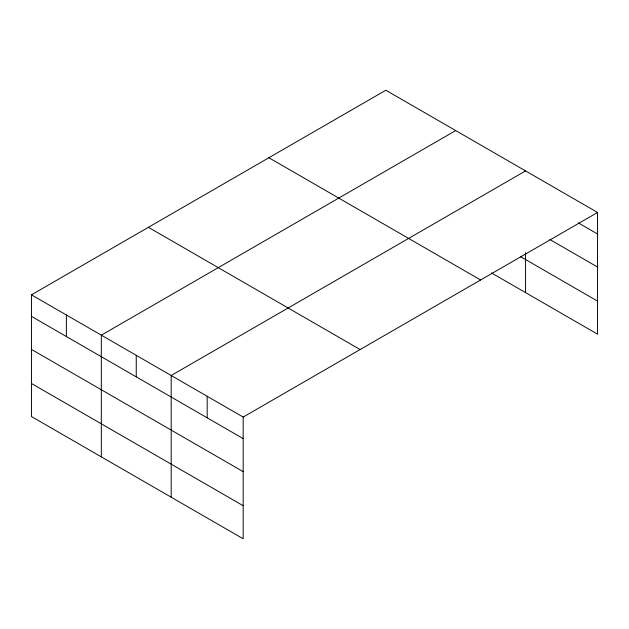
<?xml version="1.0" encoding="UTF-8"?>
<svg xmlns="http://www.w3.org/2000/svg" width="629" height="629" viewBox="0 0 629 629"><rect width="100%" height="100%" fill="white"/><g stroke="black" fill="none" stroke-linecap="round" stroke-linejoin="round"><path stroke-width="0.94" d="M491.461 272.923L597.55 334.172L597.55 212.468L385.829 90.23L31.45 294.828L31.45 416.532L243.171 538.77L243.171 417.066L31.45 294.828M455.695 130.573L101.316 335.171L101.316 456.874M525.569 170.907L171.182 375.505L171.182 497.209M243.171 417.066L597.55 212.468M578.295 222.886L597.55 233.996M549.84 239.507L597.55 267.058M520.576 256.671L597.55 301.11M268.882 157.753L480.603 279.984M148.397 227.313L360.118 349.551M31.45 316.363L243.171 438.602M31.45 349.417L243.171 471.656M31.45 383.478L243.171 505.716M525.569 252.74L525.569 292.611M207.177 396.286L207.177 417.821M136.249 355.338L136.249 376.873M66.383 315.003L66.383 336.531"/></g></svg>
